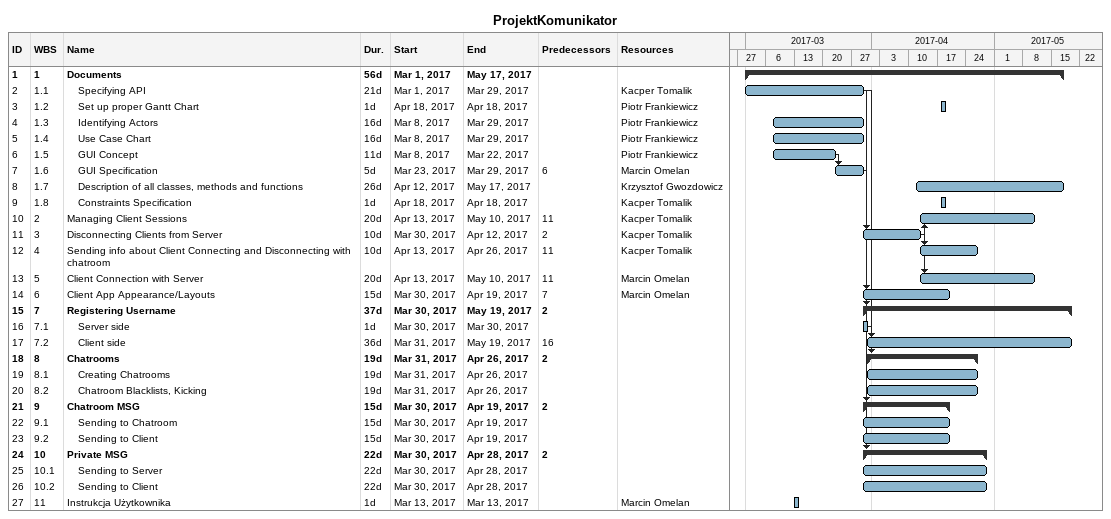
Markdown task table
ProjektKomunikator

| ID | WBS | Task | Duration | Start | Finish | Predecessors | Resources |
|---|---|---|---|---|---|---|---|
| 1 | 1 | **Documents** | 56d | 2017-03-01 | 2017-05-17 |  |  |
| 2 | 1.1 | Specifying API | 21d | 2017-03-01 | 2017-03-29 |  | Kacper Tomalik |
| 3 | 1.2 | Set up proper Gantt Chart | 1d | 2017-04-18 | 2017-04-18 |  | Piotr Frankiewicz |
| 4 | 1.3 | Identifying Actors | 16d | 2017-03-08 | 2017-03-29 |  | Piotr Frankiewicz |
| 5 | 1.4 | Use Case Chart | 16d | 2017-03-08 | 2017-03-29 |  | Piotr Frankiewicz |
| 6 | 1.5 | GUI Concept | 11d | 2017-03-08 | 2017-03-22 |  | Piotr Frankiewicz |
| 7 | 1.6 | GUI Specification | 5d | 2017-03-23 | 2017-03-29 | 6 | Marcin Omelan |
| 8 | 1.7 | Description of all classes, methods and functions | 26d | 2017-04-12 | 2017-05-17 |  | Krzysztof Gwozdowicz |
| 9 | 1.8 | Constraints Specification | 1d | 2017-04-18 | 2017-04-18 |  | Kacper Tomalik |
| 10 | 2 | Managing Client Sessions | 20d | 2017-04-13 | 2017-05-10 | 11 | Kacper Tomalik |
| 11 | 3 | Disconnecting Clients from Server | 10d | 2017-03-30 | 2017-04-12 | 2 | Kacper Tomalik |
| 12 | 4 | Sending info about Client Connecting and Disconnecting with chatroom | 10d | 2017-04-13 | 2017-04-26 | 11 | Kacper Tomalik |
| 13 | 5 | Client Connection with Server | 20d | 2017-04-13 | 2017-05-10 | 11 | Marcin Omelan |
| 14 | 6 | Client App Appearance/Layouts | 15d | 2017-03-30 | 2017-04-19 | 7 | Marcin Omelan |
| 15 | 7 | **Registering Username** | 37d | 2017-03-30 | 2017-05-19 | 2 |  |
| 16 | 7.1 | Server side | 1d | 2017-03-30 | 2017-03-30 |  |  |
| 17 | 7.2 | Client side | 36d | 2017-03-31 | 2017-05-19 | 16 |  |
| 18 | 8 | **Chatrooms** | 19d | 2017-03-31 | 2017-04-26 | 2 |  |
| 19 | 8.1 | Creating Chatrooms | 19d | 2017-03-31 | 2017-04-26 |  |  |
| 20 | 8.2 | Chatroom Blacklists, Kicking | 19d | 2017-03-31 | 2017-04-26 |  |  |
| 21 | 9 | **Chatroom MSG** | 15d | 2017-03-30 | 2017-04-19 | 2 |  |
| 22 | 9.1 | Sending to Chatroom | 15d | 2017-03-30 | 2017-04-19 |  |  |
| 23 | 9.2 | Sending to Client | 15d | 2017-03-30 | 2017-04-19 |  |  |
| 24 | 10 | **Private MSG** | 22d | 2017-03-30 | 2017-04-28 | 2 |  |
| 25 | 10.1 | Sending to Server | 22d | 2017-03-30 | 2017-04-28 |  |  |
| 26 | 10.2 | Sending to Client | 22d | 2017-03-30 | 2017-04-28 |  |  |
| 27 | 11 | Instrukcja Użytkownika | 1d | 2017-03-13 | 2017-03-13 |  | Marcin Omelan |
